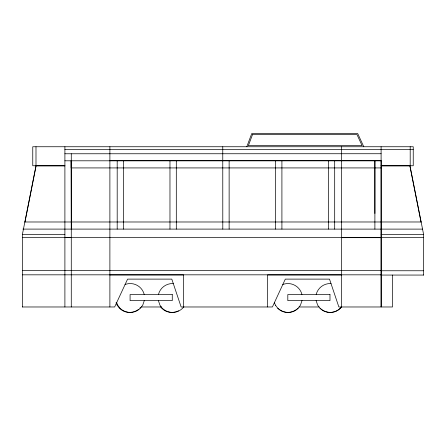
<?xml version="1.0" encoding="UTF-8"?>
<svg xmlns="http://www.w3.org/2000/svg" width="446" height="446" viewBox="0 0 446 446"><rect width="100%" height="100%" fill="white"/><g stroke="black" fill="none" stroke-linecap="round" stroke-linejoin="round"><path stroke-width="0.67" d="M374.891 213.5L374.891 160.716L374.891 229.099M144.326 300.481L142.72 305.209L140.429 308.197A14.439 14.439 0 0 1 120.007 308.197L117.711 305.209L116.657 302.661M158.475 294.555L158.514 294.248A14.439 14.439 0 0 1 172.463 283.545L173.321 283.662M302.048 300.481L300.442 305.209L298.145 308.197A14.439 14.439 0 0 1 277.724 308.197M316.197 294.555L316.236 294.248A14.439 14.439 0 0 1 330.185 283.545L331.038 283.662M35.87 166.548L22.389 234.457L22.389 306.976M24.982 221.991L36.059 165.873M246.794 146.745L251.734 133.571L357.72 133.571L363.797 146.745M139.843 308.197L140.468 307.383M125.025 284.643L126.48 284.041A14.439 14.439 0 0 1 144.164 294.248L144.203 294.555M282.742 284.643L284.197 284.041A14.439 14.439 0 0 1 301.886 294.248L301.925 294.555M341.38 237.696L380.566 237.528M64.899 149.533L413.241 149.533M64.899 153.77L381.101 153.731M109.889 160.716L381.146 160.716L381.146 306.976L381.101 146.745M64.899 160.8L381.146 160.8M64.899 165.75L32.759 165.75L32.759 146.745L413.241 146.745L413.241 165.75L381.101 165.75M35.914 165.873L64.899 165.873M381.101 165.873L410.086 165.873M381.146 167.925L71.137 167.925L71.137 160.8L71.293 229.099M24.775 221.991L421.225 221.98M22.88 229.099L422.641 229.116M22.3 234.457L64.899 234.457M381.101 234.457L423.7 234.457M22.3 237.462L71.276 237.462M381.101 237.528L423.7 237.528M381.146 237.696L65.01 237.462M22.3 270.65L381.302 270.65M381.101 270.755L423.7 270.755M22.3 274.825L381.302 274.825M109.889 274.937L183.657 274.937L183.657 306.976M341.38 274.937L267.606 274.937L267.606 306.976M381.101 275.059L423.7 275.059M22.3 306.976L114.655 306.976L127.589 279.118L171.794 279.118L181.137 306.976L272.406 306.976L285.312 279.118L329.516 279.118L338.86 306.976L392.513 306.976L392.513 275.059M141.36 306.976L161.318 306.976M299.082 306.976L319.068 306.976M341.669 306.776A14.439 14.439 0 0 1 320.005 308.197L317.68 305.209L316.075 300.481M275.433 305.209L277.758 308.197A14.439 14.439 0 0 0 298.179 308.197M160.733 306.976L161.669 308.197A14.439 14.439 0 0 0 175.01 312.083M274.379 302.661L275.461 305.209M116.077 302.661L117.131 305.209L119.422 308.197A14.439 14.439 0 0 0 132.763 312.083M410.13 166.548L423.611 234.457L423.611 275.059M409.874 165.873L421.013 221.98M158.352 300.481L159.958 305.209L162.255 308.197A14.439 14.439 0 0 0 183.919 306.776M410.197 146.745L410.197 165.75M341.38 146.745L341.38 306.976M334.69 160.716L334.69 229.099M328.356 160.716L328.356 229.099M281.911 160.716L281.911 229.099M275.578 160.716L275.578 229.099M229.132 160.716L229.132 229.099M222.799 229.099L222.766 146.745M176.304 160.716L176.304 229.099M169.971 160.716L169.971 229.099M123.525 160.716L123.525 229.099M117.192 160.716L117.192 229.099M109.889 146.745L109.889 306.976M71.276 153.764L71.276 306.976M64.899 146.745L64.899 306.976M35.992 146.745L35.992 165.75M138.422 309.44A14.439 14.439 0 0 1 136.855 310.494M136.303 310.795A14.439 14.439 0 0 1 133.371 311.932M178.551 310.795A14.439 14.439 0 0 1 175.618 311.932M341.642 306.776A14.439 14.439 0 0 1 319.972 308.197M252.486 134.659L248.361 145.658L362.102 145.658L357.023 134.659L252.486 134.659M172.268 294.555L130.087 294.555L130.087 300.632L172.268 300.632L172.268 294.555M329.984 294.555L287.809 294.555L287.809 300.632L329.984 300.632L329.984 294.555"/></g></svg>
